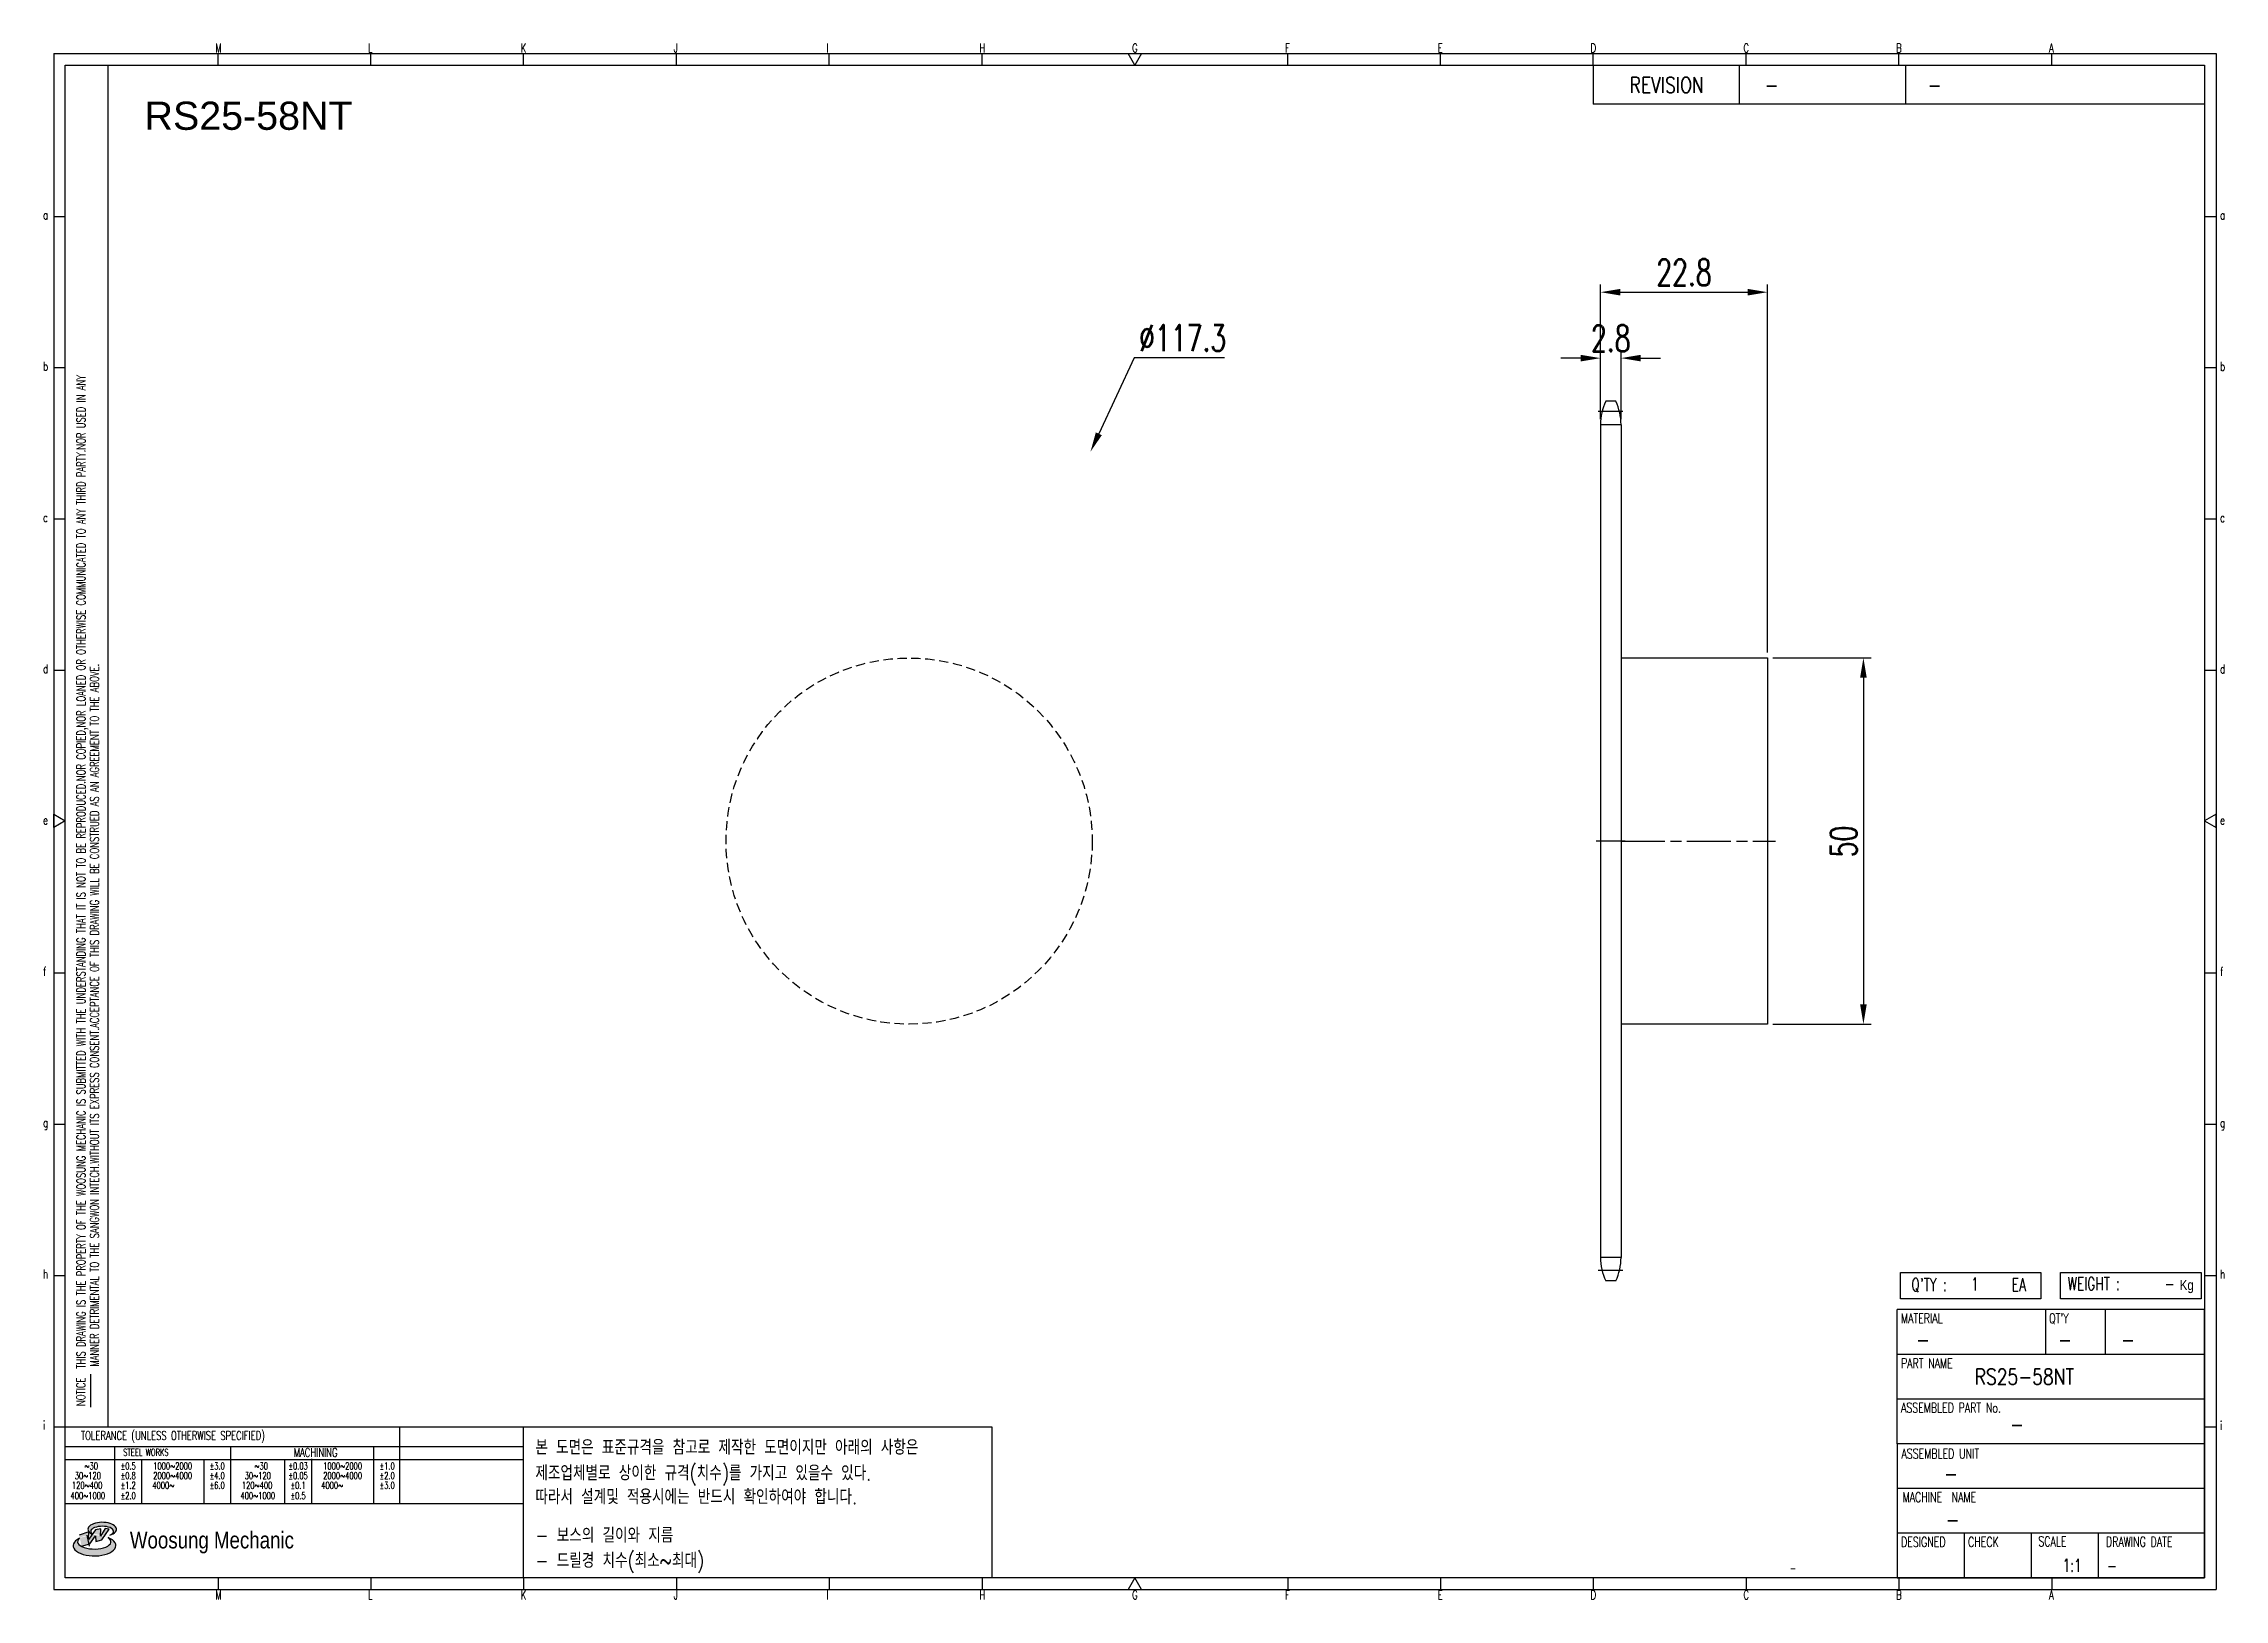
# Model space of a CAD drawing. Header units: millimetres. Extents: x -64582 to -64284, y 2089 to 2302.
import ezdxf
from ezdxf.enums import TextEntityAlignment as Align

# ---------------------------------------------------------------- set-up
doc = ezdxf.new("R2010")
doc.units = ezdxf.units.MM
for name, pattern in [('AM_ISO02W050', [7.5, 6, -1.5]), ('AM_ISO02W050x2', [3.75, 3, -0.75]), ('AM_ISO08W050', [18, 12, -1.5, 3, -1.5]), ('AM_ISO08W050x2', [9, 6, -0.75, 1.5, -0.75]), ('HIDDEN', [9.525, 6.35, -3.175])]:
    doc.linetypes.add(name, pattern=pattern)
for name, color, linetype, lineweight in [('AM_3N', 6, 'AM_ISO02W050', 25), ('AM_7', 4, 'AM_ISO08W050', 25), ('AM_7N', 4, 'AM_ISO08W050', 25)]:
    doc.layers.add(name, color=color, linetype=linetype, lineweight=lineweight)
for name, color, linetype in [('S-DIM', 7, 'Continuous'), ('TITLE', 7, 'Continuous'), ('도면레이아웃', 7, 'Continuous')]:
    doc.layers.add(name, color=color, linetype=linetype)
doc.styles.add('HAN', font='ROMANS.shx', dxfattribs={"width": 0.7, "bigfont": 'whgtxt.shx'})
doc.styles.add('HKD_ST2', font='romans.shx', dxfattribs={"width": 0.7, "height": 4, "bigfont": '@extfont2.shx'})
doc.styles.add('HSG', font='SIMPLEX.shx', dxfattribs={"width": 0.7, "bigfont": 'HSG.shx'})
doc.styles.add('ROMANS', font='romans.shx', dxfattribs={"width": 0.7, "bigfont": 'whgtxt.shx'})
doc.styles.add('SLDTEXTSTYLE4', font='arial.ttf', dxfattribs={"width": 0.8})
doc.styles.get("Standard").update_dxf_attribs({"font": 'arial.ttf'})
doc.dimstyles.new('APP4.5', dxfattribs={"dimscale": 1.5, "dimtxt": 2.4, "dimasz": 1.8, "dimexe": 0.7, "dimexo": 0.5, "dimgap": 0.6, "dimtad": 1, "dimtoh": 1, "dimdec": 1, "dimrnd": 0.01, "dimzin": 9, "dimdsep": 46, "dimtxsty": 'HSG', "dimcen": 0, "dimclrd": 1, "dimclre": 1, "dimclrt": 256, "dimazin": 2, "dimtp": 1, "dimtm": 1, "dimtfac": 0.5, "dimtdec": 1, "dimtofl": 0, "dimtmove": 0, "dimatfit": 3, "dimfxl": 0.7, "dimtvp": 1, "dimtolj": 2, "dimlwd": -1, "dimlwe": -1, "dimarcsym": 0})

# ---------------------------------------------------------------- blocks, each defined once
blk = doc.blocks.new('fyjkfytuj')
for p, q in [((-66537.93, 409.63), (-66517.93, 409.63)), ((-66517.93, 409.63), (-66517.93, 359.63)), ((-66517.93, 359.63), (-66537.93, 359.63))]:
    blk.add_line(p, q)
at = {"layer": 'AM_7N', "linetype": 'AM_ISO08W050x2'}
blk.add_line((-66537.93, 384.63), (-66516.85, 384.63), dxfattribs=at)
blk = doc.blocks.new('SUYWSHJH')
at = {"layer": '도면레이아웃'}
h = blk.add_hatch(color=10, dxfattribs=at)
h.paths.add_polyline_path([(1.544, 35.177), (1.554, 34.966), (1.779, 35.034), (2.054, 35.422), (1.908, 35.446), (1.728, 35.167), (1.741, 35.439), (1.547, 35.405), (1.292, 35.041), (1.295, 35.33), (0.943, 35.208), (1.03, 34.8), (1.336, 34.885)])
edge = h.paths.add_edge_path()
edge.add_ellipse((1.795, 35.421), major_axis=(-0.53, 0), ratio=0.487785, start_angle=122.36065, end_angle=403.39574)
edge.add_line((1.411, 35.244), (1.419, 35.261))
edge.add_ellipse((1.798, 35.344), major_axis=(-0.423, 0), ratio=0.444396, start_angle=131.58977, end_angle=386.19408, ccw=False)
edge = h.paths.add_edge_path()
edge.add_ellipse((1.512, 34.815), major_axis=(-0.793, 0), ratio=0.480113, start_angle=314.67633, end_angle=590.85213)
edge.add_ellipse((1.501, 34.958), major_axis=(-0.62, 0), ratio=0.43311, start_angle=331.7024, end_angle=574.42495, ccw=False)
for p, q in [((0, 90.118), (80.15, 90.118)), ((0, 90.118), (0, 33.191)), ((6.089, 89.693), (6.089, 90.118)), ((11.753, 89.693), (11.753, 90.118)), ((17.418, 89.693), (17.418, 90.118)), ((23.082, 89.693), (23.082, 90.118)), ((28.746, 89.693), (28.746, 90.118)), ((34.411, 89.693), (34.411, 90.118)), ((45.739, 89.693), (45.739, 90.118)), ((51.404, 89.693), (51.404, 90.118)), ((57.068, 89.693), (57.068, 90.118)), ((62.732, 89.693), (62.732, 90.118)), ((68.397, 89.693), (68.397, 90.118)), ((74.061, 89.693), (74.061, 90.118)), ((80.15, 90.118), (80.15, 33.191)), ((0, 84.085), (0.425, 84.085)), ((79.725, 84.085), (80.15, 84.085)), ((0, 78.478), (0.425, 78.478)), ((79.725, 78.478), (80.15, 78.478)), ((0, 72.87), (0.425, 72.87)), ((79.725, 72.87), (80.15, 72.87)), ((0, 67.262), (0.425, 67.262)), ((79.725, 67.262), (80.15, 67.262)), ((0, 56.047), (0.425, 56.047)), ((79.725, 56.047), (80.15, 56.047)), ((0, 50.439), (0.425, 50.439)), ((79.725, 50.439), (80.15, 50.439)), ((0, 44.832), (0.425, 44.832)), ((79.725, 44.832), (80.15, 44.832)), ((1.377, 39.947), (1.377, 41.174)), ((0, 39.224), (0.425, 39.224)), ((79.725, 39.224), (80.15, 39.224)), ((0, 33.191), (80.15, 33.191)), ((6.089, 33.616), (6.089, 33.191)), ((11.753, 33.616), (11.753, 33.191)), ((17.418, 33.616), (17.418, 33.191)), ((23.082, 33.616), (23.082, 33.191)), ((28.746, 33.616), (28.746, 33.191)), ((34.411, 33.616), (34.411, 33.191)), ((45.739, 33.616), (45.739, 33.191)), ((51.404, 33.616), (51.404, 33.191)), ((57.068, 33.616), (57.068, 33.191)), ((62.732, 33.616), (62.732, 33.191)), ((68.397, 33.616), (68.397, 33.191)), ((74.061, 33.616), (74.061, 33.191))]:
    blk.add_line(p, q)
at = {"color": 2}
for p, q in [((2.017, 39.224), (2.017, 89.693)), ((0.425, 39.224), (17.418, 39.224)), ((12.816, 39.224), (12.816, 36.382)), ((17.418, 33.616), (17.418, 39.224)), ((0.425, 38.487), (17.418, 38.487)), ((0.425, 38.012), (17.418, 38.012)), ((2.257, 38.487), (2.257, 36.382)), ((3.257, 38.012), (3.257, 36.382)), ((5.557, 38.012), (5.557, 36.382)), ((6.557, 38.5), (6.557, 36.382)), ((8.557, 38.012), (8.557, 36.382)), ((9.557, 38.026), (9.557, 36.382)), ((11.857, 38.487), (11.857, 36.382)), ((0.425, 36.382), (17.418, 36.382))]:
    blk.add_line(p, q, dxfattribs=at)
at = {"color": 6, "ltscale": 0.5}
for p, q in [((57.068, 89.693), (57.068, 88.246)), ((62.47, 89.693), (62.47, 88.246)), ((68.635, 89.693), (68.635, 88.246)), ((79.725, 88.246), (57.068, 88.246)), ((68.336, 38.59), (68.336, 43.563)), ((79.725, 43.563), (68.336, 43.563)), ((73.827, 43.563), (73.827, 41.905)), ((76.037, 43.563), (76.037, 41.905)), ((79.725, 38.59), (79.725, 43.563)), ((79.725, 41.905), (68.336, 41.905)), ((79.725, 40.248), (68.336, 40.248)), ((68.336, 38.59), (68.336, 33.616)), ((79.725, 38.59), (68.336, 38.59)), ((79.725, 33.616), (79.725, 38.59)), ((79.725, 36.932), (68.336, 36.932)), ((79.725, 35.274), (68.336, 35.274)), ((70.822, 33.616), (70.822, 35.274)), ((73.309, 33.616), (73.309, 35.274)), ((75.796, 33.616), (75.796, 35.274)), ((68.336, 33.616), (79.725, 33.616))]:
    blk.add_line(p, q, dxfattribs=at)
for points in [[(40.075, 89.693), (39.83, 90.118), (40.32, 90.118)], [(0.425, 89.693), (79.725, 89.693), (79.725, 33.616), (0.425, 33.616)], [(0.425, 61.679), (0, 61.433), (0, 61.924)], [(79.725, 61.679), (80.15, 61.433), (80.15, 61.924)], [(40.075, 33.616), (39.83, 33.191), (40.32, 33.191)]]:
    blk.add_lwpolyline(points, close=True)
at = {"layer": 'TITLE', "color": 20}
for p, q in [((68.449, 43.961), (68.449, 44.936)), ((68.449, 44.936), (73.654, 44.936)), ((73.654, 44.936), (73.654, 43.961)), ((74.39, 43.961), (74.39, 44.936)), ((74.39, 44.936), (79.595, 44.936)), ((79.595, 44.936), (79.595, 43.961)), ((73.654, 43.961), (68.449, 43.961)), ((79.595, 43.961), (74.39, 43.961))]:
    blk.add_line(p, q, dxfattribs=at)
at = {"layer": '도면레이아웃'}
for p, q in [((1.295, 35.33), (0.943, 35.208)), ((1.03, 34.8), (1.336, 34.885)), ((1.224, 35.208), (1.311, 34.8)), ((1.224, 35.208), (1.224, 35.208)), ((1.547, 35.405), (1.292, 35.041)), ((1.292, 35.041), (1.295, 35.33)), ((1.336, 34.885), (1.544, 35.177)), ((1.419, 35.261), (1.411, 35.244)), ((1.544, 35.177), (1.554, 34.966)), ((1.741, 35.439), (1.547, 35.405)), ((1.554, 34.966), (1.779, 35.034)), ((1.908, 35.446), (1.728, 35.167)), ((1.728, 35.167), (1.741, 35.439)), ((1.779, 35.034), (2.054, 35.422)), ((2.054, 35.422), (1.908, 35.446))]:
    blk.add_line(p, q, dxfattribs=at)
for centre, major_axis, ratio, start_param, end_param in [((1.795, 35.421), (-0.53, 0), 0.487785, 2.135596, 7.040584), ((1.512, 34.815), (-0.793, 0), 0.480113, 5.492138, 10.312315), ((1.501, 34.958), (-0.62, 0), 0.43311, 5.789299, 10.025607), ((1.798, 35.344), (-0.423, 0), 0.444396, 2.296675, 6.740358)]:
    blk.add_ellipse(centre, major_axis=major_axis, ratio=ratio, start_param=start_param, end_param=end_param, dxfattribs=at)
at = {"color": 4, "style": 'HKD_ST2', "width": 0.7}
for s, p in [('M', (5.988, 90.164)), ('L', (11.652, 90.164)), ('K', (17.316, 90.164)), ('J', (22.981, 90.164)), ('I', (28.645, 90.164)), ('H', (34.309, 90.164)), ('G', (39.974, 90.164)), ('F', (45.638, 90.164)), ('E', (51.302, 90.164)), ('D', (56.967, 90.164)), ('C', (62.631, 90.164)), ('B', (68.295, 90.164)), ('A', (73.96, 90.164)), ('a', (-0.395, 83.976)), ('a', (80.305, 83.97)), ('b', (-0.395, 78.368)), ('b', (80.305, 78.362)), ('c', (-0.395, 72.76)), ('c', (80.305, 72.754)), ('d', (-0.395, 67.153)), ('d', (80.305, 67.147)), ('e', (-0.395, 61.545)), ('e', (80.305, 61.539)), ('f', (-0.395, 55.937)), ('f', (80.305, 55.931)), ('g', (-0.395, 50.33)), ('g', (80.305, 50.324)), ('h', (-0.395, 44.722)), ('h', (80.305, 44.716)), ('i', (-0.395, 39.114)), ('i', (80.305, 39.108)), ('M', (5.988, 32.824)), ('L', (11.652, 32.824)), ('K', (17.316, 32.824)), ('J', (22.981, 32.824)), ('I', (28.645, 32.824)), ('H', (34.309, 32.824)), ('G', (39.974, 32.824)), ('F', (45.638, 32.824)), ('E', (51.302, 32.824)), ('D', (56.967, 32.824)), ('C', (62.631, 32.824)), ('B', (68.295, 32.824)), ('A', (73.96, 32.824))]:
    blk.add_text(s, height=0.326, dxfattribs=at).set_placement(p)
for s, height, style, width, p in [('REVISION', 0.5806, 'HAN', 0.8, (58.415, 88.664)), ('-', 0.581, 'HAN', 0.8, (63.426, 88.664)), ('-', 0.581, 'HAN', 0.8, (69.468, 88.664)), ("Q'TY : ", 0.4746, 'HKD_ST2', 0.7, (68.857, 44.253)), ('1', 0.475, 'HKD_ST2', 0.7, (71.071, 44.275)), ('EA', 0.4746, 'HKD_ST2', 0.7, (72.578, 44.253)), ('WEIGHT : ', 0.4746, 'HKD_ST2', 0.7, (74.65, 44.286)), ('-', 0.581, 'HAN', 0.8, (69.029, 42.157)), ('-', 0.581, 'HAN', 0.8, (74.289, 42.157)), ('-', 0.581, 'HAN', 0.8, (76.623, 42.157)), ('-', 0.581, 'HAN', 0.8, (72.515, 39.013)), ('-', 0.581, 'HAN', 0.8, (70.067, 37.189)), ('-', 0.581, 'HAN', 0.8, (70.126, 35.48)), ('1:1', 0.4746, 'HKD_ST2', 0.7, (74.458, 33.848)), ('-', 0.475, 'HKD_ST2', 0.7, (76.112, 33.837))]:
    blk.add_text(s, height=height, dxfattribs=dict(style=style, width=width)).set_placement(p)
at = {"color": 2, "style": 'HKD_ST2', "width": 0.7}
for s, p in [(' THIS DRAWING IS THE PROPERTY OF THE WOOSUNG MECHANIC IS SUBMITTED WITH THE UNDERSTANDING THAT IT IS NOT TO BE REPRODUCED.NOR COPIED,NOR LOANED OR OTHERWISE COMMUNICATED TO ANY THIRD PARTY.NOR USED IN ANY', (1.173, 41.217)), ('MANNER DETRIMENTAL TO THE SANGWON INTECH.WITHOUT ITS EXPRESS CONSENT.ACCEPTANCE OF THIS DRAWING WILL BE CONSTRUED AS AN AGREEMENT TO THE ABOVE.', (1.672, 41.447))]:
    blk.add_text(s, height=0.326266, rotation=90, dxfattribs=at).set_placement(p)
at = {"style": 'HKD_ST2', "width": 0.7}
blk.add_text('-', height=0.475, dxfattribs=at).set_placement((78.613, 44.286), align=Align.RIGHT)
at = {"color": 4, "style": 'HKD_ST2', "width": 0.7}
for s, height, p in [('MATERIAL', 0.3651, (68.474, 43.425)), ("QT'Y", 0.3651, (73.965, 43.425)), ('PART NAME', 0.3651, (68.474, 41.756)), ('ASSEMBLED PART No.', 0.36511, (68.474, 40.109)), ('ASSEMBLED UNIT', 0.36511, (68.49, 38.408)), ('MACHINE  NAME', 0.36511, (68.532, 36.794)), ('DESIGNED', 0.3651, (68.474, 35.136)), ('CHECK', 0.3651, (70.961, 35.136)), ('SCALE', 0.3651, (73.566, 35.153)), ('DRAWING DATE', 0.36511, (76.071, 35.141))]:
    blk.add_text(s, height=height, dxfattribs=at).set_placement(p, align=Align.TOP_LEFT)
at = {"style": 'HKD_ST2', "width": 0.7}
blk.add_text('NOTICE', height=0.3263, rotation=90, dxfattribs=at).set_placement((1.163, 39.988))
for s, height, style, width, p in [('TOLERANCE (UNLESS OTHERWISE SPECIFIED)', 0.32627, 'HKD_ST2', 0.7, (4.417, 38.896)), ('-', 0.326, 'ROMANS', 0.65, (64.469, 33.975))]:
    blk.add_text(s, height=height, dxfattribs=dict(style=style, width=width)).set_placement(p, align=Align.MIDDLE_CENTER)
at = {"color": 4, "style": 'HKD_ST2', "width": 0.7}
for s, height, p in [('STEEL WORKS', 0.26101, (3.416, 38.268)), ('MACHINING', 0.3263, (9.707, 38.27)), ('%%P0.5', 0.261, (2.757, 37.762)), ('%%P0.8', 0.261, (2.757, 37.411)), ('%%P3.0', 0.261, (6.057, 37.762)), ('%%P4.0', 0.261, (6.057, 37.411)), ('%%P0.03', 0.261, (9.057, 37.762)), ('%%P0.05', 0.261, (9.057, 37.411)), ('%%P1.0', 0.261, (12.357, 37.762)), ('%%P2.0', 0.261, (12.357, 37.411)), ('%%P1.2', 0.261, (2.757, 37.045)), ('%%P2.0', 0.261, (2.757, 36.67)), ('%%P6.0', 0.261, (6.057, 37.045)), ('%%P0.1', 0.261, (9.057, 37.045)), ('%%P0.5', 0.261, (9.057, 36.67)), ('%%P3.0', 0.261, (12.357, 37.045))]:
    blk.add_text(s, height=height, dxfattribs=at).set_placement(p, align=Align.MIDDLE)
for s, height, p in [('30%%126120', 0.261, (1.263, 37.411)), ('%%12630', 0.261, (1.389, 37.762)), ('2000%%1264000', 0.26101, (4.407, 37.411)), ('1000%%1262000', 0.26101, (4.407, 37.762)), ('30%%126120', 0.261, (7.563, 37.411)), ('%%12630', 0.261, (7.689, 37.762)), ('2000%%1264000', 0.26101, (10.707, 37.411)), ('1000%%1262000', 0.26101, (10.707, 37.762)), ('400%%1261000', 0.26101, (1.263, 36.67)), ('120%%126400', 0.26101, (1.237, 37.045)), ('4000%%126', 0.261, (4.061, 37.045)), ('400%%1261000', 0.26101, (7.563, 36.67)), ('120%%126400', 0.26101, (7.537, 37.045)), ('4000%%126', 0.261, (10.321, 37.045))]:
    blk.add_text(s, height=height, dxfattribs=at).set_placement(p, align=Align.MIDDLE_CENTER)
at = {"color": 1, "style": 'SLDTEXTSTYLE4', "width": 0.8}
blk.add_text('Woosung Mechanic', height=0.61957, dxfattribs=at).set_placement((2.822, 34.711))
at = {"layer": 'TITLE', "width": 0.8}
blk.add_text('Kg', height=0.3789, dxfattribs=at).set_placement((78.807, 44.286))
blk = doc.blocks.new('*D18')
at = {"layer": 'Defpoints', "color": 0, "transparency": 16777216}
for p in [(-64366.17, 2258.69), (-64368.97, 2249.6), (-64366.17, 2249.6)]:
    blk.add_point(p, dxfattribs=at)
at = {"layer": 'S-DIM', "color": 1, "transparency": 16777216}
for p, q in [((-64371.67, 2258.69), (-64374.37, 2258.69)), ((-64368.97, 2250.35), (-64368.97, 2259.74)), ((-64366.17, 2250.35), (-64366.17, 2259.74)), ((-64363.47, 2258.69), (-64360.77, 2258.69))]:
    blk.add_line(p, q, dxfattribs=at)
for points in [[(-64371.67, 2259.14), (-64371.67, 2258.24), (-64368.97, 2258.69)], [(-64363.47, 2259.14), (-64363.47, 2258.24), (-64366.17, 2258.69)]]:
    blk.add_solid(points, dxfattribs=at)
at = {"layer": 'S-DIM', "transparency": 16777216, "insert": (-64367.57, 2261.39), "char_height": 3.6, "attachment_point": 5, "style": 'HSG'}
blk.add_mtext('\\A2;2.8', dxfattribs=at)
blk = doc.blocks.new('*D19')
at = {"layer": 'Defpoints', "color": 0, "transparency": 16777216}
for p in [(-64346.17, 2267.69), (-64368.97, 2249.6), (-64346.17, 2217.75)]:
    blk.add_point(p, dxfattribs=at)
at = {"layer": 'S-DIM', "color": 1, "transparency": 16777216}
for p, q in [((-64368.97, 2250.35), (-64368.97, 2268.74)), ((-64366.27, 2267.69), (-64348.87, 2267.69)), ((-64346.17, 2218.5), (-64346.17, 2268.74))]:
    blk.add_line(p, q, dxfattribs=at)
for points in [[(-64366.27, 2268.14), (-64366.27, 2267.24), (-64368.97, 2267.69)], [(-64348.87, 2268.14), (-64348.87, 2267.24), (-64346.17, 2267.69)]]:
    blk.add_solid(points, dxfattribs=at)
at = {"layer": 'S-DIM', "transparency": 16777216, "insert": (-64357.57, 2270.39), "char_height": 3.6, "attachment_point": 5, "style": 'HSG'}
blk.add_mtext('\\A2;22.8', dxfattribs=at)
blk = doc.blocks.new('*D20')
at = {"layer": 'Defpoints', "color": 0, "transparency": 16777216}
for p in [(-64346.17, 2217.75), (-64346.17, 2167.75), (-64333.07, 2167.75)]:
    blk.add_point(p, dxfattribs=at)
at = {"layer": 'S-DIM', "color": 1, "transparency": 16777216}
for p, q in [((-64345.42, 2217.75), (-64332.02, 2217.75)), ((-64333.07, 2215.05), (-64333.07, 2170.45)), ((-64345.42, 2167.75), (-64332.02, 2167.75))]:
    blk.add_line(p, q, dxfattribs=at)
for points in [[(-64333.52, 2215.05), (-64332.62, 2215.05), (-64333.07, 2217.75)], [(-64333.52, 2170.45), (-64332.62, 2170.45), (-64333.07, 2167.75)]]:
    blk.add_solid(points, dxfattribs=at)
at = {"layer": 'S-DIM', "transparency": 16777216, "insert": (-64335.77, 2192.69), "char_height": 3.6, "attachment_point": 5, "rotation": 90, "style": 'HSG'}
blk.add_mtext('\\A2;50', dxfattribs=at)
blk = doc.blocks.new('*D21')
at = {"layer": 'Defpoints', "color": 0, "transparency": 16777216}
for p in [(-64438.61, 2245.91), (-64488.14, 2139.59)]:
    blk.add_point(p, dxfattribs=at)
at = {"layer": 'S-DIM', "color": 1, "transparency": 16777216}
for p, q in [((-64432.63, 2258.75), (-64437.47, 2248.36)), ((-64420.33, 2258.75), (-64432.63, 2258.75))]:
    blk.add_line(p, q, dxfattribs=at)
blk.add_solid([(-64437.88, 2248.55), (-64437.06, 2248.17), (-64438.61, 2245.91)], dxfattribs=at)
at = {"layer": 'S-DIM', "transparency": 16777216, "insert": (-64426.03, 2261.45), "char_height": 3.6, "attachment_point": 5, "style": 'HSG'}
blk.add_mtext('\\A2;∅117.3', dxfattribs=at)

msp = doc.modelspace()

# ---------------------------------------------------------------- linework, layer by layer
for p, q in [((-64366.88, 2252.8), (-64368.26, 2252.8)), ((-64368.97, 2249.6), (-64368.97, 2135.9)), ((-64366.17, 2249.6), (-64366.17, 2135.9)), ((-64366.88, 2132.7), (-64368.26, 2132.7))]:
    msp.add_line(p, q)
at = {"color": 4}
msp.add_lwpolyline([(-64516.01, 2112.78), (-64452.06, 2112.78), (-64452.06, 2092.13), (-64516.01, 2092.13)], close=True, dxfattribs=at)
at = {"color": 2, "linetype": 'HIDDEN', "ltscale": 0.2}
msp.add_circle((-64463.37, 2192.75), 25, dxfattribs=at)
for centre, start, end in [((-64361.37, 2249.6), 155.0989, 180), ((-64373.77, 2249.6), 0, 24.9011), ((-64361.37, 2135.9), 180, 204.9011), ((-64373.77, 2135.9), 335.0989, 0)]:
    msp.add_arc(centre, 7.6, start, end)
at = {"layer": 'AM_3N', "linetype": 'AM_ISO02W050x2'}
for p, q in [((-64366.17, 2249.6), (-64368.97, 2249.6)), ((-64366.17, 2135.9), (-64368.97, 2135.9))]:
    msp.add_line(p, q, dxfattribs=at)
at = {"layer": 'AM_7', "linetype": 'AM_ISO08W050x2'}
for p, q in [((-64365.9, 2251.4), (-64369.28, 2251.4)), ((-64365.59, 2192.75), (-64369.55, 2192.75)), ((-64365.9, 2134.11), (-64369.28, 2134.11))]:
    msp.add_line(p, q, dxfattribs=at)

# ---------------------------------------------------------------- block references
at = {"xscale": 3.683658648384001, "yscale": 3.683658648384001, "zscale": 3.683658648384001}
msp.add_blockref('SUYWSHJH', (-64580.17, 1968.3), dxfattribs=at)
msp.add_blockref('fyjkfytuj', (2171.76, 1808.12))

# ---------------------------------------------------------------- texts
at = {"color": 2}
msp.add_text('RS25-58NT', height=3.849, dxfattribs=at).set_placement((-64567.77, 2289.86))
at = {"style": 'HAN', "width": 0.8}
msp.add_text('RS25-58NT', height=2.139, dxfattribs=at).set_placement((-64317.87, 2118.54))
at = {"color": 4, "style": 'HAN', "width": 0.8}
for s, p in [('본 도면은 표준규격을 참고로 제작한 도면이지만 아래의 사항은', (-64514.41, 2108.96)), ('제조업체별로 상이한 규격(치수)를 가지고 있을수 있다.', (-64514.41, 2105.45)), ('따라서 설계및 적용시에는 반드시 확인하여야 합니다.', (-64514.41, 2102.2)), ('- 보스의 길이와 지름', (-64514.41, 2096.95)), ('- 드릴경 치수(최소~최대)', (-64514.41, 2093.5))]:
    msp.add_text(s, height=2.0237, dxfattribs=at).set_placement(p)

# ---------------------------------------------------------------- dimensions: what is measured, and where the dimension line sits
at = {"layer": 'S-DIM'}
dim = msp.add_linear_dim(base=(-64346.17, 2267.69), p1=(-64368.97, 2249.6), p2=(-64346.17, 2217.75), dimstyle='APP4.5', dxfattribs=at)
dim.commit()
dim.dimension.update_dxf_attribs({"geometry": '*D19', "text_midpoint": (-64357.57, 2270.39)})
dim = msp.add_diameter_dim_2p(p1=(-64488.14, 2139.59), p2=(-64438.61, 2245.91), dimstyle='APP4.5', dxfattribs=at)
dim.commit()
dim.dimension.update_dxf_attribs({"geometry": '*D21', "text_midpoint": (-64426.03, 2258.75), "dimtype": 163})
dim = msp.add_linear_dim(base=(-64366.17, 2258.69), p1=(-64368.97, 2249.6), p2=(-64366.17, 2249.6), dimstyle='APP4.5', dxfattribs=at)
dim.commit()
dim.dimension.update_dxf_attribs({"geometry": '*D18', "text_midpoint": (-64367.57, 2258.69), "dimtype": 160})
dim = msp.add_linear_dim(base=(-64333.07, 2167.75), p1=(-64346.17, 2217.75), p2=(-64346.17, 2167.75), angle=90, dimstyle='APP4.5', dxfattribs=at)
dim.commit()
dim.dimension.update_dxf_attribs({"geometry": '*D20', "text_midpoint": (-64333.07, 2192.69), "dimtype": 160})

doc.saveas('drawing.dxf')
